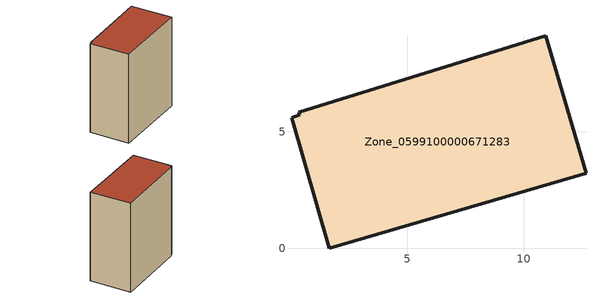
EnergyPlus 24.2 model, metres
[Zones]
Zone_0599100000671283
 floor ground (C_G): 12.67,3.21 1.65,0 0.03,5.61 0.38,5.72 0.35,5.82 10.95,9.11 z0
 wall outside (C_F): 12.67,3.21 10.95,9.11 0.35,5.82 0.38,5.72 0.03,5.61 1.65,0 12.67,3.21 z0:13.43
 roof outside (C_R): 1.65,0 12.67,3.21 10.95,9.11 0.35,5.82 0.38,5.72 0.03,5.61 z13.43
[BUILDING]
Pand.0599100000671283: North Axis=0; Terrain=City; Loads Convergence Tolerance Value=0.04; Temperature Convergence Tolerance Value=0.4; Solar Distribution=FullExterior; Maximum Number of Warmup Days=25; Minimum Number of Warmup Days=1
[Site:Location]
Rotterdam.The.Hague.AP_ZH_NLD Design_Conditions: Latitude=51.96; Longitude=4.45; Time Zone=1; Elevation=-4.5
[SITE:GROUNDTEMPERATURE:BUILDINGSURFACE]
18, 18, 18, 18, 18, 18, 18, 18, 18, 18, 18, 18
[MATERIAL] Thermal Absorptance=0.9; Solar Absorptance=0.7; Visible Absorptance=0.7
Name | Roughness | Thickness | Conductivity | Density | Specific Heat
G.TI.1946 | MediumSmooth | 0.15 | 1 | 540 | 1210
F.TI.1946 | Rough | 0.3 | 0.857143 | 1920 | 840
R.TI.1946 | MediumRough | 0.2 | 0.1 | 1500 | 1000
[CONSTRUCTION]
C_G: G.TI.1946
C_F: F.TI.1946
C_R: R.TI.1946
[ZONE]
Zone_0599100000671283: Type=1; Multiplier=1; Ceiling Height=Autocalculate; Volume=Autocalculate; Floor Area=autocalculate; Part of Total Floor Area=Yes
[ZONEINFILTRATION:DESIGNFLOWRATE]
Infil_Zone_0599100000671283: Zone or ZoneList or Space or SpaceList=Zone_0599100000671283; Schedule=AlwaysOn; Design Flow Rate Calculation Method=Flow/Area; Flow Rate per Floor Area=0.003; Constant Term Coefficient=1; Temperature Term Coefficient=0; Velocity Term Coefficient=0; Velocity Squared Term Coefficient=0
[HVACTEMPLATE:ZONE:IDEALLOADSAIRSYSTEM]
Zone_0599100000671283: Maximum Heating Supply Air Temperature=50; Minimum Cooling Supply Air Temperature=13; Maximum Heating Supply Air Humidity Ratio=0.0156; Minimum Cooling Supply Air Humidity Ratio=0.0077; Heating Limit=NoLimit; Cooling Limit=NoLimit; Dehumidification Control Type=ConstantSensibleHeatRatio; Cooling Sensible Heat Ratio=0.7; Dehumidification Setpoint=60; Humidification Control Type=None; Humidification Setpoint=30; Outdoor Air Method=None; Outdoor Air Flow Rate per Person=0.00944; Outdoor Air Flow Rate per Zone Floor Area=0; Outdoor Air Flow Rate per Zone=0; Demand Controlled Ventilation Type=None; Outdoor Air Economizer Type=NoEconomizer; Heat Recovery Type=None; Sensible Heat Recovery Effectiveness=0.7; Latent Heat Recovery Effectiveness=0.65
[ZONECONTROL:THERMOSTAT]
ThermostatControl_Zone_0599100000671283: Zone or ZoneList=Zone_0599100000671283; Control Type Schedule=DualSetpointControlType; Control 1=Thermostat_Zone_0599100000671283; Temperature Difference Between Cutout And Setpoint=0
[THERMOSTATSETPOINT:DUALSETPOINT]
Thermostat_Zone_0599100000671283: Heating Setpoint Temperature Schedule=HeatingSetpoint_Zone_0599100000671283; Cooling Setpoint Temperature Schedule=CoolingSetpoint_Zone_0599100000671283
[SCHEDULE:COMPACT]
HeatingSetpoint_Zone_0599100000671283: Through: 12/31, For: AllDays, Until: 24:00, 21
CoolingSetpoint_Zone_0599100000671283: Through: 12/31, For: AllDays, Until: 24:00, 24
DualSetpointControlType: Through: 12/31, For: AllDays, Until: 24:00, 4
AlwaysOn: Through: 12/31, For: AllDays, Until: 24:00, 1
